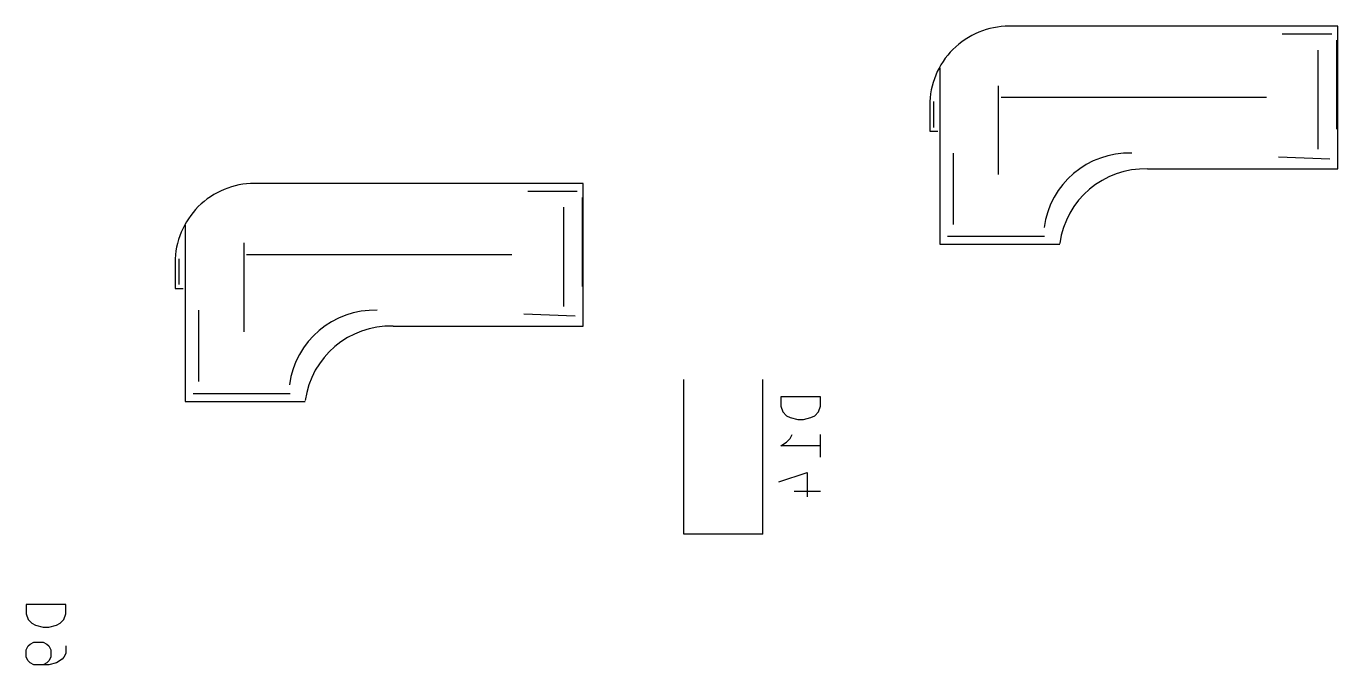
# Model space of a CAD drawing. Extents: x 55 to 335, y -160 to -35.
# Drawn here: x 233.23 to 266.34, y -108.74 to -92.62 of the extents above; entities that cross this region are included whole.
import ezdxf

# ---------------------------------------------------------------- set-up
doc = ezdxf.new("R2010")
doc.units = 0
doc.layers.add('BLACK', color=7, linetype='CONTINUOUS')

msp = doc.modelspace()

# ---------------------------------------------------------------- linework, layer by layer
at = {"layer": 'BLACK', "linetype": 'CONTINUOUS'}
for p, q in [((266.338, -92.6187), (258.137, -92.6187)), ((266.338, -96.2188), (266.338, -92.6187)), ((266.188, -92.8187), (264.938, -92.8187)), ((266.318, -95.2188), (266.318, -92.9688)), ((265.838, -93.2188), (265.838, -95.7188)), ((256.288, -93.6688), (256.288, -98.1187)), ((257.768, -94.1187), (257.768, -96.3588)), ((256.038, -94.5187), (256.038, -95.2687)), ((256.138, -95.1687), (256.138, -94.5187)), ((264.538, -94.4187), (257.838, -94.4187)), ((256.038, -95.2687), (256.238, -95.2687)), ((256.638, -97.6187), (256.638, -95.8188)), ((266.138, -95.9688), (264.838, -95.9187)), ((261.538, -96.2188), (266.338, -96.2188)), ((247.287, -96.5875), (239.087, -96.5875)), ((247.287, -100.187), (247.287, -96.5875)), ((247.137, -96.7875), (245.887, -96.7875)), ((247.267, -99.1875), (247.267, -96.9375)), ((246.787, -97.1875), (246.787, -99.6875)), ((237.237, -97.6375), (237.237, -102.087)), ((256.488, -97.9187), (258.938, -97.9187)), ((238.718, -98.0875), (238.718, -100.327)), ((256.288, -98.1187), (259.318, -98.1187)), ((236.987, -98.4875), (236.987, -99.2375)), ((237.087, -99.1375), (237.087, -98.4875)), ((245.487, -98.3875), (238.787, -98.3875)), ((236.987, -99.2375), (237.188, -99.2375)), ((237.587, -101.587), (237.587, -99.7875)), ((247.087, -99.9375), (245.787, -99.8875)), ((242.487, -100.187), (247.287, -100.187)), ((249.825, -105.438), (249.825, -101.537)), ((251.825, -105.438), (251.825, -101.537)), ((237.438, -101.887), (239.887, -101.887)), ((253.277, -101.973), (252.277, -101.973)), ((252.277, -101.973), (252.277, -102.211)), ((253.277, -102.211), (253.277, -101.973)), ((237.237, -102.087), (240.267, -102.087)), ((252.277, -102.211), (252.325, -102.354)), ((253.23, -102.354), (253.277, -102.211)), ((252.325, -102.354), (252.42, -102.449)), ((252.42, -102.449), (252.515, -102.497)), ((252.515, -102.497), (252.706, -102.545)), ((252.706, -102.545), (252.849, -102.545)), ((252.849, -102.545), (253.039, -102.497)), ((253.039, -102.497), (253.135, -102.449)), ((253.135, -102.449), (253.23, -102.354)), ((252.515, -103.021), (252.563, -102.926)), ((253.277, -103.497), (253.277, -102.926)), ((252.277, -103.211), (252.42, -103.116)), ((253.277, -103.211), (252.277, -103.211)), ((252.42, -103.116), (252.515, -103.021)), ((252.23, -104.116), (252.944, -103.878)), ((252.944, -103.878), (252.944, -104.497)), ((252.611, -104.354), (253.277, -104.354)), ((251.825, -105.438), (249.825, -105.438)), ((234.227, -107.212), (233.227, -107.212)), ((233.227, -107.212), (233.227, -107.45)), ((234.227, -107.45), (234.227, -107.212)), ((233.227, -107.45), (233.275, -107.593)), ((233.275, -107.593), (233.37, -107.688)), ((234.085, -107.688), (234.18, -107.593)), ((234.18, -107.593), (234.227, -107.45)), ((233.37, -107.688), (233.465, -107.736)), ((233.465, -107.736), (233.656, -107.783)), ((233.656, -107.783), (233.799, -107.783)), ((233.799, -107.783), (233.989, -107.736)), ((233.989, -107.736), (234.085, -107.688)), ((233.227, -108.355), (233.275, -108.26)), ((233.275, -108.26), (233.323, -108.212)), ((233.323, -108.212), (233.418, -108.164)), ((233.418, -108.164), (233.656, -108.164)), ((233.656, -108.164), (233.751, -108.212)), ((233.751, -108.212), (233.799, -108.26)), ((233.799, -108.26), (233.846, -108.355)), ((234.227, -108.26), (234.227, -108.45)), ((233.227, -108.545), (233.227, -108.355)), ((233.275, -108.64), (233.227, -108.545)), ((233.846, -108.545), (233.799, -108.64)), ((233.846, -108.355), (233.846, -108.545)), ((234.132, -108.593), (233.989, -108.688)), ((234.18, -108.545), (234.132, -108.593)), ((234.227, -108.45), (234.18, -108.545)), ((233.323, -108.688), (233.275, -108.64)), ((233.418, -108.736), (233.323, -108.688)), ((233.799, -108.736), (233.418, -108.736)), ((233.751, -108.688), (233.656, -108.736)), ((233.799, -108.64), (233.751, -108.688)), ((233.989, -108.688), (233.799, -108.736))]:
    msp.add_line(p, q, dxfattribs=at)
at = {"layer": 'BLACK'}
for centre, radius, start, end in [((258.038, -94.6187), 2.0025, 87.1376, 177.138), ((261.073, -97.9887), 2.171, 88.2843, 172.284), ((261.473, -98.3888), 2.171, 88.2843, 172.284), ((238.987, -98.5875), 2.0025, 87.1376, 177.138), ((242.022, -101.957), 2.171, 88.2843, 172.284), ((242.422, -102.357), 2.171, 88.2843, 172.284)]:
    msp.add_arc(centre, radius, start, end, dxfattribs=at)

doc.saveas('drawing.dxf')
